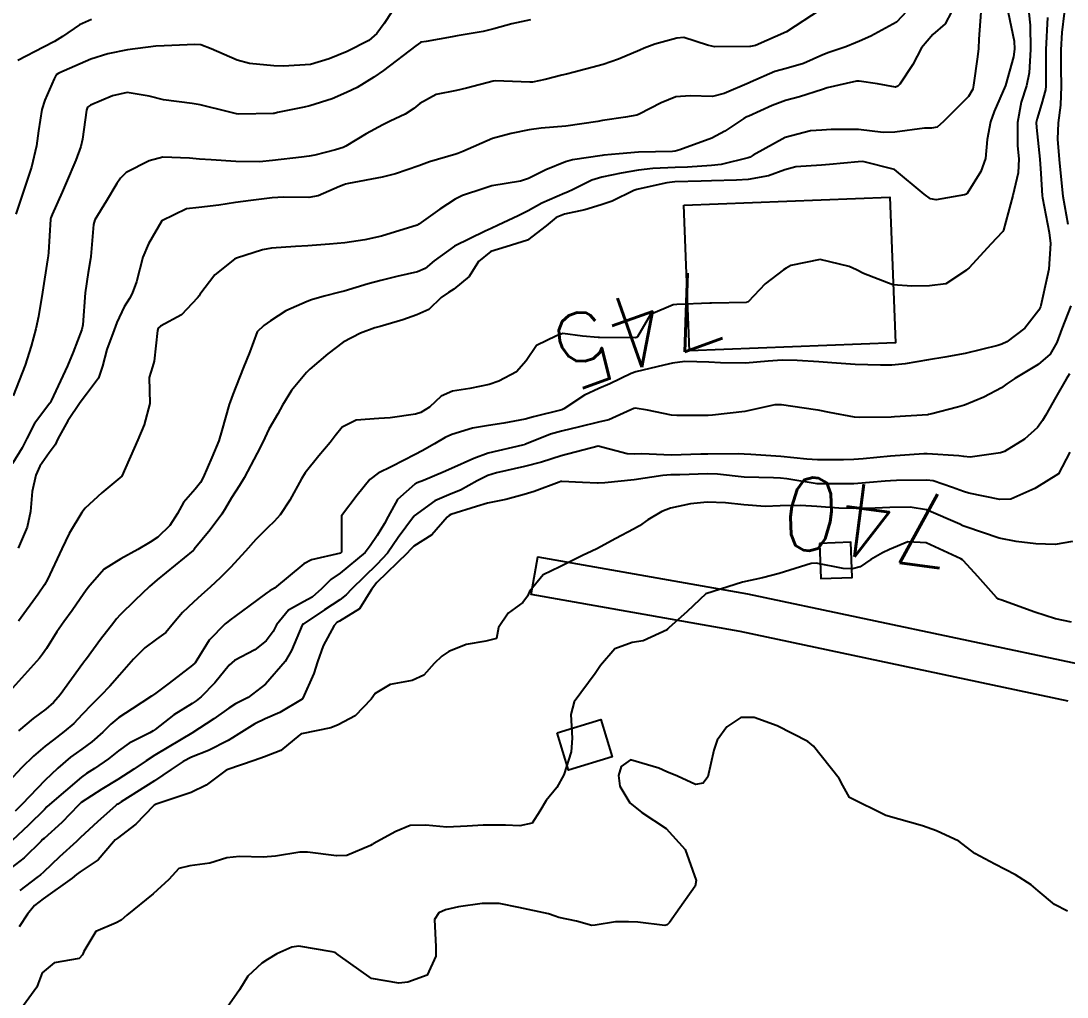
# Model space of a CAD drawing. Header units: metres. Extents: x 318500 to 325275, y 7408834 to 7428799.
# Drawn here: x 323096.4 to 323153.6, y 7421399.3 to 7421452.7 of the extents above; entities that cross this region are included whole.
import ezdxf
from ezdxf.enums import TextEntityAlignment as Align

# ---------------------------------------------------------------- set-up
doc = ezdxf.new("R2010")
doc.units = ezdxf.units.M
doc.header["$MEASUREMENT"] = 0
for name, color, linetype in [('Cotas', 45, 'Continuous'), ('Curvas de Nivel 1m', 11, 'Continuous'), ('Curvas de Nivel 5m', 15, 'Continuous'), ('Edificações', 30, 'Continuous'), ('Vias Primárias', 230, 'Continuous'), ('Vias Secundárias', 230, 'Continuous')]:
    doc.layers.add(name, color=color, linetype=linetype)
doc.styles.add('Style-STANDARD', font='STANDARD.shx')

msp = doc.modelspace()

# ---------------------------------------------------------------- linework, layer by layer
at = {"layer": 'Curvas de Nivel 1m', "flags": 128}
for points, elevation in [([(323148.862, 7421453.141), (323148.746, 7421451.653), (323148.725, 7421451.143), (323148.671, 7421450.695), (323148.467, 7421449.146), (323148.415, 7421448.928), (323148.191, 7421448.529), (323147.499, 7421447.838), (323146.821, 7421447.163), (323146.481, 7421446.852), (323146.166, 7421446.797), (323145.788, 7421446.798), (323144.164, 7421446.581), (323143.516, 7421446.563), (323142.165, 7421446.717), (323140.683, 7421446.726), (323140.164, 7421446.689), (323139.544, 7421446.639), (323138.16, 7421446.29), (323136.411, 7421445.306), (323136.244, 7421445.213), (323136.148, 7421445.177), (323134.657, 7421444.807), (323134.141, 7421444.747), (323132.827, 7421444.663), (323132.139, 7421444.638), (323130.921, 7421444.59), (323130.137, 7421444.496), (323129.193, 7421444.335), (323128.131, 7421444.112), (323127.597, 7421443.949), (323126.563, 7421443.433), (323126.265, 7421443.291), (323126.117, 7421443.239), (323124.862, 7421442.699), (323124.102, 7421442.27), (323123.566, 7421442), (323122.462, 7421441.484), (323122.088, 7421441.309), (323121.758, 7421441.166), (323120.078, 7421440.348), (323118.971, 7421439.531), (323118.479, 7421439.121), (323118.061, 7421438.938), (323116.927, 7421438.687), (323116.053, 7421438.464), (323115.359, 7421438.271), (323114.044, 7421437.882), (323113.823, 7421437.821), (323112.955, 7421437.611), (323112.256, 7421437.398), (323112.035, 7421437.316), (323110.868, 7421436.797), (323110.019, 7421436.255), (323109.665, 7421436.005), (323109.294, 7421435.661), (323108.89, 7421434.563), (323108.531, 7421433.672), (323107.965, 7421432.228), (323107.821, 7421431.822), (323107.769, 7421431.682), (323107.368, 7421430.256), (323107.206, 7421429.687), (323106.824, 7421428.788), (323106.341, 7421427.696), (323106.193, 7421427.41), (323105.9, 7421427.06), (323105.271, 7421426.327), (323104.932, 7421425.714), (323104.524, 7421425.066), (323103.86, 7421424.427), (323103.443, 7421424.15), (323102.779, 7421423.746), (323101.845, 7421423.24), (323100.934, 7421422.674), (323100.14, 7421421.777), (323100.007, 7421421.599), (323099.824, 7421421.347), (323099.177, 7421420.422), (323098.725, 7421419.796), (323098.347, 7421419.246), (323097.778, 7421418.348), (323097.562, 7421418.024), (323097.394, 7421417.816), (323095.752, 7421415.997)], 747), ([(323116.662, 7421453.145), (323116.234, 7421452.519), (323115.841, 7421451.96), (323115.396, 7421451.582), (323114.214, 7421450.982), (323113.235, 7421450.585), (323112.207, 7421450.277), (323110.738, 7421450.174), (323110.206, 7421450.201), (323108.869, 7421450.332), (323108.208, 7421450.513), (323106.771, 7421451.138), (323106.216, 7421451.341), (323105.883, 7421451.371), (323104.216, 7421451.291), (323103.746, 7421451.268), (323102.213, 7421451.08), (323101.125, 7421450.857), (323100.208, 7421450.569), (323098.45, 7421449.806), (323098.308, 7421449.699), (323098.195, 7421449.489), (323097.68, 7421448.315), (323097.524, 7421447.82), (323097.33, 7421446.645), (323097.228, 7421445.824), (323096.961, 7421444.66), (323096.689, 7421443.831), (323096.542, 7421443.405), (323096.094, 7421442.091)], 752), ([(323144.805, 7421453.192), (323144.244, 7421452.591), (323142.837, 7421451.822), (323142.233, 7421451.548), (323142.015, 7421451.45), (323141.482, 7421451.237), (323140.546, 7421450.926), (323140.223, 7421450.796), (323139.162, 7421450.32), (323138.212, 7421450.052), (323137.602, 7421449.897), (323136.274, 7421449.309), (323136.225, 7421449.284), (323136.199, 7421449.273), (323134.834, 7421448.68), (323134.188, 7421448.525), (323132.973, 7421448.563), (323132.187, 7421448.497), (323131.381, 7421448.169), (323130.173, 7421447.554), (323130.046, 7421447.508), (323129.427, 7421447.391), (323128.168, 7421447.203), (323127.912, 7421447.158), (323126.165, 7421446.898), (323124.818, 7421446.798), (323124.162, 7421446.703), (323123.188, 7421446.502), (323122.157, 7421446.222), (323120.531, 7421445.514), (323120.268, 7421445.399), (323120.148, 7421445.361), (323118.718, 7421444.95), (323118.132, 7421444.725), (323116.854, 7421444.286), (323116.125, 7421444.105), (323114.289, 7421443.765), (323114.121, 7421443.726), (323114.028, 7421443.694), (323113.793, 7421443.603), (323112.636, 7421443.091), (323112.111, 7421443.004), (323110.739, 7421443.012), (323110.11, 7421442.979), (323108.94, 7421442.835), (323108.106, 7421442.731), (323107.205, 7421442.587), (323106.101, 7421442.456), (323105.435, 7421442.375), (323104.09, 7421441.73), (323103.352, 7421440.46), (323103.047, 7421439.745), (323102.691, 7421438.395), (323102.457, 7421437.754), (323102.307, 7421437.485), (323102.029, 7421437.029), (323101.619, 7421436.161), (323101.474, 7421435.765), (323101.082, 7421434.681), (323100.842, 7421433.771), (323100.628, 7421433.119), (323099.965, 7421432.239), (323099.611, 7421431.785), (323098.943, 7421430.797), (323098.404, 7421429.803), (323098.249, 7421429.481), (323097.918, 7421429.039), (323097.415, 7421428.31), (323097.189, 7421427.821), (323096.996, 7421426.929), (323096.908, 7421425.825), (323096.721, 7421424.973), (323096.233, 7421423.834)], 749), ([(323150.361, 7421453.118), (323150.675, 7421451.554), (323150.707, 7421451.113), (323150.654, 7421450.683), (323150.2, 7421449.12), (323149.597, 7421447.71), (323149.383, 7421447.132), (323149.201, 7421446.175), (323149.118, 7421445.135), (323148.853, 7421444.426), (323148.121, 7421443.214), (323148.085, 7421443.186), (323147.967, 7421443.152), (323146.418, 7421442.865), (323146.116, 7421442.921), (323145.769, 7421443.175), (323144.14, 7421444.539), (323142.406, 7421444.967), (323142.146, 7421444.95), (323140.587, 7421444.801), (323140.143, 7421444.771), (323138.737, 7421444.675), (323138.138, 7421444.511), (323137.243, 7421444.184), (323136.13, 7421443.99), (323135.496, 7421443.943), (323134.129, 7421443.916), (323133.566, 7421443.901), (323132.127, 7421443.852), (323131.684, 7421443.808), (323130.121, 7421443.458), (323130.061, 7421443.441), (323129.896, 7421443.383), (323128.704, 7421442.808), (323128.108, 7421442.594), (323127.204, 7421442.323), (323126.1, 7421442.089), (323125.633, 7421441.908), (323125.087, 7421441.45), (323124.082, 7421440.669), (323122.908, 7421440.307), (323122.076, 7421440.045), (323121.394, 7421439.5), (323120.88, 7421438.686), (323120.047, 7421437.98), (323119.753, 7421437.814), (323119.36, 7421437.527), (323118.687, 7421436.877), (323118.026, 7421436.58), (323117.254, 7421436.319), (323116.016, 7421435.95), (323115.723, 7421435.866), (323114.945, 7421435.586), (323114.005, 7421435.097), (323113.157, 7421434.449), (323112.176, 7421433.618), (323112.083, 7421433.525), (323111.987, 7421433.427), (323111.163, 7421432.442), (323110.686, 7421431.639), (323110.428, 7421431.168), (323109.94, 7421430.33), (323109.719, 7421429.867), (323109.623, 7421429.655), (323109.286, 7421429.022), (323108.579, 7421427.67), (323108.324, 7421427.253), (323107.893, 7421426.578), (323107.563, 7421426.005), (323107.363, 7421425.685), (323106.731, 7421424.828), (323105.851, 7421423.766), (323105.823, 7421423.728), (323105.792, 7421423.701), (323103.834, 7421422.087), (323103.412, 7421421.736), (323102.597, 7421420.97), (323101.806, 7421420.176), (323101.61, 7421419.955), (323101.452, 7421419.763), (323100.724, 7421418.833), (323099.966, 7421417.778), (323099.88, 7421417.667), (323099.767, 7421417.518), (323098.525, 7421415.798), (323098.163, 7421415.384), (323097.738, 7421415.028), (323097.046, 7421414.505), (323096.241, 7421413.832)], 746), ([(323147.251, 7421453.16), (323146.902, 7421452.505), (323146.237, 7421451.908), (323145.607, 7421451.179), (323145.137, 7421450.265), (323144.427, 7421449.197), (323144.315, 7421449.081), (323144.198, 7421449.039), (323143.219, 7421449.215), (323142.202, 7421449.367), (323142.07, 7421449.363), (323141.499, 7421449.237), (323140.453, 7421448.991), (323140.195, 7421448.911), (323138.944, 7421448.513), (323138.185, 7421448.296), (323137.45, 7421448.022), (323136.172, 7421447.455), (323136.071, 7421447.411), (323135.902, 7421447.313), (323134.862, 7421446.624), (323134.159, 7421446.24), (323132.395, 7421445.599), (323132.152, 7421445.527), (323132.003, 7421445.51), (323130.151, 7421445.477), (323129.091, 7421445.396), (323128.249, 7421445.308), (323128.148, 7421445.299), (323126.526, 7421445.052), (323126.143, 7421444.954), (323125.073, 7421444.514), (323124.129, 7421444.041), (323123.7, 7421443.893), (323122.122, 7421443.632), (323122.009, 7421443.604), (323121.68, 7421443.497), (323120.52, 7421443.108), (323120.111, 7421442.907), (323119.276, 7421442.355), (323118.13, 7421441.54), (323118.09, 7421441.515), (323118.045, 7421441.496), (323116.083, 7421440.889), (323115.178, 7421440.68), (323114.079, 7421440.526), (323113.245, 7421440.441), (323112.071, 7421440.358), (323111.384, 7421440.317), (323110.069, 7421440.229), (323109.582, 7421440.142), (323108.173, 7421439.678), (323108.059, 7421439.624), (323106.973, 7421438.769), (323106.168, 7421437.699), (323106.116, 7421437.622), (323106.037, 7421437.507), (323105.155, 7421436.581), (323104.014, 7421435.966), (323103.888, 7421435.856), (323103.844, 7421435.732), (323103.666, 7421434.053), (323103.571, 7421433.736), (323103.386, 7421433.151), (323103.428, 7421431.738), (323103.117, 7421430.568), (323102.768, 7421429.747), (323101.9, 7421427.76), (323100.802, 7421426.86), (323099.882, 7421426.019), (323099.705, 7421425.783), (323099.023, 7421424.633), (323098.619, 7421423.798), (323097.833, 7421422.111), (323097.66, 7421421.813), (323097.317, 7421421.312), (323096.249, 7421419.833)], 748), ([(323153.409, 7421453.078), (323153.294, 7421452.025), (323153.237, 7421451.08), (323153.242, 7421450.053), (323153.259, 7421449.079), (323153.222, 7421448.042), (323153.094, 7421447.081), (323153.06, 7421446.182), (323153.15, 7421445.08), (323153.244, 7421443.968), (323153.344, 7421443.078), (323153.624, 7421441.548)], 743), ([(323124.239, 7421452.723), (323123.219, 7421452.492), (323122.231, 7421452.225), (323121.647, 7421452.081), (323120.225, 7421451.835), (323119.953, 7421451.793), (323118.526, 7421451.537), (323118.265, 7421451.494), (323118.219, 7421451.475), (323117.961, 7421451.287), (323116.204, 7421449.945), (323115.67, 7421449.578), (323114.76, 7421449.023), (323114.187, 7421448.739), (323113.388, 7421448.402), (323112.176, 7421448.007), (323111.865, 7421447.934), (323110.407, 7421447.646), (323110.216, 7421447.602), (323110.169, 7421447.595), (323108.284, 7421447.562), (323108.168, 7421447.571), (323107.723, 7421447.684), (323106.176, 7421448.076), (323105.737, 7421448.146), (323104.179, 7421448.345), (323103.382, 7421448.542), (323102.185, 7421448.74), (323101.384, 7421448.566), (323100.174, 7421448.05), (323100.021, 7421447.933), (323099.957, 7421447.783), (323099.748, 7421446.184), (323099.661, 7421445.787), (323099.388, 7421445.047), (323098.856, 7421443.799), (323098.631, 7421443.283), (323098.094, 7421442.069), (323098.017, 7421441.885), (323098.003, 7421441.811), (323097.89, 7421439.985), (323097.87, 7421439.813), (323097.832, 7421439.588), (323097.555, 7421437.817), (323097.342, 7421436.498), (323097.195, 7421435.822), (323096.946, 7421434.876), (323096.609, 7421433.831), (323095.963, 7421432.155)], 751), ([(323152.498, 7421452.837), (323152.42, 7421451.088), (323152.416, 7421450.9), (323152.422, 7421449.088), (323152.402, 7421448.882), (323152.185, 7421448.102), (323151.939, 7421447.328), (323151.892, 7421447.094), (323151.895, 7421446.822), (323152.078, 7421445.091), (323152.138, 7421444.305), (323152.215, 7421443.089), (323152.231, 7421442.976), (323152.603, 7421441.085), (323152.675, 7421440.493), (323152.575, 7421439.085), (323152.49, 7421438.659), (323152.133, 7421437.089), (323152.113, 7421437.016), (323152.036, 7421436.831), (323151.259, 7421435.864), (323150.281, 7421435.116), (323150.009, 7421434.986), (323149.796, 7421434.911), (323148.003, 7421434.462), (323146.897, 7421434.265), (323146, 7421434.131), (323144.72, 7421433.912), (323143.996, 7421433.83), (323143.374, 7421433.828), (323141.997, 7421433.875), (323140.71, 7421433.952), (323139.998, 7421434.008), (323138.823, 7421434.093), (323137.998, 7421434.112), (323137.233, 7421434.052), (323135.996, 7421433.944), (323134.634, 7421433.958), (323133.997, 7421433.996), (323132.685, 7421434.037), (323131.996, 7421433.939), (323131.531, 7421433.829), (323129.991, 7421433.475), (323129.738, 7421433.384), (323128.579, 7421432.803), (323127.977, 7421432.555), (323127.195, 7421432.198), (323126.067, 7421431.438), (323125.997, 7421431.402), (323125.959, 7421431.392), (323124.408, 7421431), (323123.951, 7421430.885), (323122.773, 7421430.653), (323121.946, 7421430.536), (323121.061, 7421430.385), (323119.938, 7421430.046), (323119.581, 7421429.877), (323118.991, 7421429.529), (323118.31, 7421429.152), (323117.924, 7421428.952), (323116.654, 7421428.296), (323115.914, 7421427.924), (323115.448, 7421427.577), (323114.759, 7421426.726), (323113.912, 7421425.6), (323113.908, 7421425.571), (323113.902, 7421423.599), (323113.85, 7421423.551), (323112.265, 7421423.197), (323111.843, 7421422.967), (323110.251, 7421421.644), (323109.987, 7421421.489), (323109.826, 7421421.391), (323108.833, 7421420.646), (323107.803, 7421419.898), (323107.686, 7421419.797), (323107.549, 7421419.683), (323106.676, 7421418.801), (323105.997, 7421417.698), (323105.907, 7421417.561), (323105.767, 7421417.424), (323104.481, 7421416.443), (323103.752, 7421415.899), (323103.52, 7421415.733), (323102.454, 7421415.034), (323101.732, 7421414.561), (323101.29, 7421414.201), (323100.852, 7421413.769), (323100.251, 7421413.236), (323099.706, 7421412.84), (323099.095, 7421412.393), (323098.391, 7421411.799), (323097.683, 7421411.13), (323096.439, 7421409.828), (323096.058, 7421409.44)], 744), ([(323100.234, 7421452.728), (323099.572, 7421452.448), (323098.652, 7421451.804), (323098.217, 7421451.529), (323097.609, 7421451.214), (323096.207, 7421450.492)], 753), ([(323153.787, 7421437.073), (323153.283, 7421435.815), (323153.01, 7421435.08), (323152.654, 7421434.433), (323151.998, 7421433.864), (323150.714, 7421433.109), (323150.285, 7421432.816), (323149.982, 7421432.599), (323149.029, 7421432.08), (323147.968, 7421431.644), (323147.582, 7421431.53), (323146.177, 7421431.167), (323146, 7421431.129), (323145.959, 7421431.121), (323144.147, 7421431.008), (323143.957, 7421430.998), (323142.212, 7421430.962), (323141.956, 7421430.981), (323140.586, 7421431.241), (323139.962, 7421431.365), (323139.826, 7421431.388), (323137.966, 7421431.671), (323137.593, 7421431.657), (323135.96, 7421431.3), (323134.192, 7421431.091), (323133.956, 7421431.082), (323132.23, 7421431.082), (323131.956, 7421431.102), (323130.633, 7421431.373), (323129.961, 7421431.476), (323129.881, 7421431.462), (323129.726, 7421431.384), (323128.518, 7421430.835), (323127.95, 7421430.711), (323126.91, 7421430.461), (323125.942, 7421430.226), (323125.329, 7421430.056), (323123.93, 7421429.488), (323123.907, 7421429.484), (323123.802, 7421429.462), (323121.925, 7421429.015), (323121.144, 7421428.723), (323119.917, 7421428.173), (323119.466, 7421427.973), (323118.382, 7421427.535), (323118.044, 7421427.403), (323117.907, 7421427.332), (323116.963, 7421426.485), (323116.452, 7421425.561), (323116.265, 7421425.173), (323115.864, 7421424.522), (323115.478, 7421423.953), (323115.19, 7421423.58), (323113.839, 7421422.459), (323113.325, 7421422.116), (323112.813, 7421421.61), (323112.297, 7421421.141), (323111.819, 7421420.884), (323111.005, 7421420.439), (323110.352, 7421419.642), (323110.162, 7421419.277), (323109.787, 7421418.76), (323109.168, 7421418.27), (323108.06, 7421417.676), (323107.768, 7421417.432), (323106.975, 7421416.471), (323106.238, 7421415.695), (323105.967, 7421415.477), (323105.745, 7421415.336), (323104.745, 7421414.705), (323103.723, 7421413.916), (323103.617, 7421413.836), (323103.42, 7421413.734), (323102.303, 7421413.16), (323101.705, 7421412.741), (323101.161, 7421412.302), (323100.409, 7421411.773), (323099.969, 7421411.496), (323099.685, 7421411.297), (323097.943, 7421409.806), (323097.801, 7421409.675), (323097.666, 7421409.539), (323096.796, 7421408.68), (323095.895, 7421407.836)], 743), ([(323153.711, 7421433.354), (323153.528, 7421433.075), (323152.966, 7421432.089), (323152.397, 7421431.086), (323152.23, 7421430.813), (323151.95, 7421430.416), (323151.246, 7421429.794), (323150.154, 7421429.117), (323149.929, 7421429.039), (323148.269, 7421428.794), (323147.927, 7421428.831), (323147.661, 7421428.877), (323145.928, 7421428.99), (323145.747, 7421428.991), (323143.927, 7421428.858), (323142.421, 7421428.719), (323141.925, 7421428.683), (323141.359, 7421428.663), (323139.924, 7421428.649), (323139.351, 7421428.686), (323137.926, 7421428.832), (323136.284, 7421428.939), (323135.927, 7421428.962), (323135.598, 7421428.976), (323133.926, 7421428.971), (323133.547, 7421428.957), (323131.926, 7421428.914), (323130.32, 7421428.982), (323129.926, 7421428.97), (323129.523, 7421428.983), (323127.93, 7421429.41), (323125.924, 7421428.881), (323124.836, 7421428.536), (323123.918, 7421428.297), (323122.379, 7421427.947), (323121.913, 7421427.8), (323121.319, 7421427.499), (323120.418, 7421426.997), (323119.899, 7421426.8), (323118.999, 7421426.423), (323117.881, 7421425.595), (323117.853, 7421425.567), (323117.833, 7421425.541), (323116.998, 7421424.418), (323116.423, 7421423.561), (323115.844, 7421422.924), (323114.459, 7421421.591), (323114.154, 7421421.266), (323113.821, 7421421.007), (323112.967, 7421420.454), (323111.801, 7421419.662), (323111.778, 7421419.643), (323111.758, 7421419.621), (323111.175, 7421418.233), (323110.82, 7421417.634), (323109.757, 7421416.381), (323108.804, 7421415.664), (323108.111, 7421415.307), (323107.741, 7421415.084), (323106.92, 7421414.5), (323105.72, 7421413.716), (323104.461, 7421412.966), (323103.702, 7421412.501), (323103.23, 7421412.204), (323102.554, 7421411.747), (323101.684, 7421411.178), (323100.804, 7421410.643), (323099.671, 7421409.914), (323099.519, 7421409.782), (323098.623, 7421408.828), (323097.642, 7421407.959), (323097.563, 7421407.889), (323097.49, 7421407.812), (323096.563, 7421406.889), (323095.615, 7421406.157)], 742), ([(323153.731, 7421429.072), (323153.099, 7421427.897), (323151.91, 7421427.138), (323151.807, 7421427.092), (323150.504, 7421426.507), (323149.9, 7421426.484), (323148.211, 7421426.831), (323147.907, 7421426.921), (323147.303, 7421427.149), (323146.253, 7421427.504), (323145.914, 7421427.549), (323144.245, 7421427.527), (323143.913, 7421427.513), (323143.634, 7421427.482), (323141.911, 7421427.347), (323140.003, 7421427.341), (323139.911, 7421427.347), (323138.254, 7421427.615), (323137.914, 7421427.656), (323137.528, 7421427.67), (323135.914, 7421427.712), (323134.463, 7421427.87), (323133.916, 7421427.897), (323132.403, 7421427.841), (323131.915, 7421427.834), (323131.471, 7421427.808), (323129.912, 7421427.554), (323128.304, 7421427.404), (323127.939, 7421427.38), (323127.91, 7421427.382), (323127.09, 7421427.422), (323125.945, 7421427.474), (323125.91, 7421427.468), (323125.888, 7421427.463), (323125.802, 7421427.441), (323124.433, 7421426.923), (323123.899, 7421426.755), (323122.885, 7421426.486), (323121.892, 7421426.292), (323121.277, 7421426.112), (323119.882, 7421425.659), (323119.785, 7421425.617), (323119.681, 7421425.522), (323118.845, 7421424.551), (323117.856, 7421423.936), (323117.655, 7421423.741), (323117.488, 7421423.545), (323115.834, 7421421.953), (323115.546, 7421421.574), (323114.889, 7421420.508), (323113.803, 7421419.833), (323113.649, 7421419.755), (323113.496, 7421419.603), (323112.907, 7421418.485), (323112.593, 7421417.612), (323112.398, 7421416.979), (323111.799, 7421415.62), (323111.778, 7421415.591), (323111.749, 7421415.571), (323110.529, 7421414.847), (323109.733, 7421414.489), (323109.163, 7421414.224), (323108.285, 7421413.672), (323107.946, 7421413.447), (323107.715, 7421413.316), (323106.627, 7421412.77), (323105.7, 7421412.391), (323105.243, 7421412.161), (323104.588, 7421411.717), (323103.684, 7421411.111), (323101.866, 7421409.951), (323101.671, 7421409.827), (323101.628, 7421409.803), (323101.574, 7421409.761), (323100.557, 7421408.871), (323099.643, 7421408.004), (323099.529, 7421407.894), (323099.413, 7421407.783), (323098.483, 7421406.941), (323097.615, 7421406.114), (323097.456, 7421405.969), (323097.253, 7421405.814), (323096.313, 7421405.113)], 741), ([(323153.811, 7421419.772), (323152.933, 7421419.954), (323151.818, 7421420.322), (323149.949, 7421420.998), (323149.829, 7421421.044), (323149.711, 7421421.121), (323148.688, 7421422.285), (323147.912, 7421423.139), (323147.851, 7421423.182), (323147.758, 7421423.234), (323145.864, 7421424.116), (323144.872, 7421424.178), (323143.858, 7421423.755), (323143.483, 7421423.576), (323142.837, 7421423.21), (323142.258, 7421422.804), (323141.845, 7421422.692), (323141.327, 7421422.71), (323139.848, 7421423.004), (323139.588, 7421422.994), (323137.842, 7421422.436), (323136.924, 7421422.204), (323135.837, 7421421.968), (323133.83, 7421421.33), (323132.8, 7421420.361), (323131.802, 7421419.466), (323131.754, 7421419.407), (323131.704, 7421419.361), (323130.399, 7421418.766), (323129.789, 7421418.67), (323128.854, 7421418.324), (323128.066, 7421417.406), (323127.766, 7421416.98), (323126.634, 7421415.427), (323126.441, 7421414.728), (323126.508, 7421413.428), (323126.455, 7421412.683), (323126.057, 7421411.434), (323125.683, 7421410.748), (323125.089, 7421410.032), (323124.755, 7421409.449), (323124.334, 7421408.78), (323123.658, 7421408.646), (323122.87, 7421408.683), (323121.658, 7421408.677), (323120.772, 7421408.618), (323119.656, 7421408.572), (323118.509, 7421408.679), (323117.657, 7421408.656), (323116.871, 7421408.332), (323115.641, 7421407.65), (323115.588, 7421407.624), (323115.489, 7421407.572), (323114.205, 7421407.018), (323113.631, 7421407.009), (323112.039, 7421407.211), (323111.634, 7421407.201), (323110.289, 7421406.981), (323109.629, 7421406.933), (323108.329, 7421406.97), (323107.628, 7421406.887), (323106.705, 7421406.608), (323105.621, 7421406.459), (323105.011, 7421406.318), (323104.469, 7421405.717), (323103.602, 7421404.923), (323102.17, 7421403.751), (323101.866, 7421403.476), (323101.584, 7421403.347), (323100.48, 7421402.868), (323099.819, 7421401.777), (323099.752, 7421401.582), (323099.554, 7421401.397), (323098.2, 7421401.15), (323097.542, 7421400.601), (323097.317, 7421400.028), (323097.239, 7421399.813), (323096.517, 7421398.823)], 739), ([(323153.599, 7421403.976), (323152.879, 7421404.347), (323152.003, 7421405.084), (323151.615, 7421405.415), (323150.758, 7421405.968), (323149.631, 7421406.549), (323148.535, 7421407.131), (323147.65, 7421407.811), (323146.444, 7421408.372), (323145.662, 7421408.639), (323143.67, 7421409.2), (323141.68, 7421410.189), (323141.311, 7421410.85), (323141.113, 7421411.229), (323139.716, 7421413.002), (323139.405, 7421413.255), (323137.733, 7421414.114), (323136.466, 7421414.566), (323135.739, 7421414.564), (323134.98, 7421414.063), (323134.443, 7421413.319), (323134.253, 7421412.781), (323133.926, 7421411.326), (323133.686, 7421410.976), (323133.255, 7421410.905), (323132.267, 7421411.351), (323131.694, 7421411.602), (323131.258, 7421411.803), (323129.703, 7421412.259), (323129.202, 7421411.883), (323129.056, 7421411.39), (323129.114, 7421410.818), (323129.675, 7421409.896), (323130.323, 7421409.373), (323131.657, 7421408.49), (323132.687, 7421407.344), (323133.3, 7421405.65), (323133.235, 7421405.336), (323132.412, 7421404.162), (323131.84, 7421403.356), (323131.715, 7421403.231), (323131.588, 7421403.202), (323130.114, 7421403.375), (323129.59, 7421403.399), (323128.881, 7421403.391), (323127.783, 7421403.212), (323127.587, 7421403.19), (323126.754, 7421403.423), (323125.79, 7421403.635), (323125.593, 7421403.695), (323125.214, 7421403.823), (323123.597, 7421404.175), (323122.52, 7421404.397), (323121.599, 7421404.396), (323120.301, 7421404.213), (323119.595, 7421404.046), (323119.224, 7421403.894), (323118.997, 7421403.526), (323119.062, 7421402.031), (323119.065, 7421401.525), (323118.589, 7421400.485), (323117.538, 7421400.089), (323117.037, 7421400.048), (323115.541, 7421400.304), (323113.724, 7421401.598), (323113.562, 7421401.71), (323113.402, 7421401.762), (323111.567, 7421402.056), (323111.188, 7421402.003), (323110.366, 7421401.638), (323109.86, 7421401.341), (323109.552, 7421401.137), (323108.775, 7421400.428), (323108.322, 7421399.668), (323107.519, 7421398.531)], 738)]:
    msp.add_lwpolyline(points, dxfattribs=dict(at, elevation=elevation))
at = {"layer": 'Curvas de Nivel 5m', "flags": 128}
for points, elevation in [([(323151.485, 7421453.101), (323151.561, 7421452.418), (323151.578, 7421451.1), (323151.499, 7421449.812), (323151.35, 7421449.103), (323151.073, 7421448.22), (323150.858, 7421447.11), (323150.865, 7421445.817), (323150.931, 7421445.108), (323150.902, 7421444.345), (323150.601, 7421443.113), (323150.091, 7421441.213), (323150.065, 7421441.146), (323150.043, 7421441.121), (323149.398, 7421440.445), (323148.224, 7421439.148), (323148.136, 7421439.082), (323148.068, 7421439.027), (323146.94, 7421438.278), (323146.055, 7421438.178), (323145.08, 7421438.16), (323144.055, 7421438.22), (323142.441, 7421438.848), (323142.067, 7421439.038), (323141.665, 7421439.234), (323140.074, 7421439.614), (323138.471, 7421439.274), (323138.212, 7421439.134), (323138.066, 7421439.042), (323137.065, 7421438.279), (323136.138, 7421437.299), (323136.07, 7421437.269), (323136.04, 7421437.267), (323134.143, 7421437.224), (323134.038, 7421437.225), (323132.248, 7421437.146), (323132.037, 7421437.127), (323130.798, 7421436.603), (323130.088, 7421435.379), (323130.04, 7421435.35), (323130.01, 7421435.341), (323129.953, 7421435.324), (323128.009, 7421435.337), (323127.935, 7421435.336), (323127.08, 7421435.424), (323126.012, 7421435.556), (323125.919, 7421435.534), (323125.654, 7421435.444), (323124.559, 7421434.9), (323123.996, 7421434.062), (323123.478, 7421433.468), (323122.515, 7421432.949), (323121.979, 7421432.776), (323120.917, 7421432.565), (323119.973, 7421432.417), (323119.349, 7421432.146), (323118.71, 7421431.533), (323118.249, 7421431.243), (323117.954, 7421431.151), (323116.562, 7421430.949), (323115.95, 7421430.908), (323114.709, 7421430.828), (323113.943, 7421430.443), (323113.562, 7421429.977), (323113.28, 7421429.607), (323112.658, 7421428.877), (323111.913, 7421427.936), (323111.716, 7421427.623), (323111.074, 7421426.45), (323110.543, 7421425.64), (323110.232, 7421425.287), (323109.87, 7421424.963), (323109.213, 7421424.306), (323108.662, 7421423.668), (323107.841, 7421422.774), (323107.292, 7421422.229), (323106.719, 7421421.691), (323106.252, 7421421.268), (323105.818, 7421420.879), (323105.212, 7421420.306), (323104.728, 7421419.716), (323104.294, 7421419.221), (323103.787, 7421418.857), (323103.144, 7421418.375), (323102.542, 7421417.748), (323101.761, 7421416.876), (323101.237, 7421416.284), (323100.756, 7421415.77), (323100.247, 7421415.27), (323099.734, 7421414.737), (323099.268, 7421414.245), (323098.746, 7421413.795), (323098.167, 7421413.35), (323097.708, 7421412.994), (323097.059, 7421412.46), (323096.428, 7421411.829), (323095.682, 7421411.024)], 745), ([(323140.07, 7421453.253), (323138.238, 7421452.058), (323136.537, 7421451.305), (323136.275, 7421451.263), (323136.229, 7421451.26), (323134.312, 7421451.246), (323134.229, 7421451.25), (323133.921, 7421451.335), (323132.624, 7421451.744), (323132.234, 7421451.716), (323131.044, 7421451.378), (323130.453, 7421451.161), (323130.225, 7421451.06), (323129.048, 7421450.567), (323128.213, 7421450.277), (323126.629, 7421449.856), (323126.203, 7421449.751), (323125.953, 7421449.692), (323125.043, 7421449.452), (323124.346, 7421449.31), (323124.198, 7421449.304), (323122.315, 7421449.371), (323122.198, 7421449.364), (323120.731, 7421448.972), (323120.19, 7421448.849), (323119.079, 7421448.638), (323118.179, 7421448.143), (323117.86, 7421447.859), (323117.387, 7421447.552), (323116.558, 7421447.171), (323116.161, 7421446.976), (323115.25, 7421446.487), (323114.143, 7421445.815), (323114.001, 7421445.743), (323113.58, 7421445.606), (323112.44, 7421445.314), (323112.136, 7421445.258), (323111.715, 7421445.205), (323110.134, 7421445.023), (323109.43, 7421444.958), (323108.133, 7421444.966), (323106.774, 7421445.054), (323106.134, 7421445.092), (323105.586, 7421445.159), (323104.135, 7421445.204), (323103.396, 7421445.004), (323102.126, 7421444.367), (323101.82, 7421444.066), (323101.626, 7421443.765), (323101.06, 7421442.816), (323100.42, 7421441.777), (323100.341, 7421441.523), (323100.203, 7421439.779), (323100.189, 7421439.648), (323100.051, 7421438.892), (323099.898, 7421437.782), (323099.758, 7421436.039), (323099.701, 7421435.785), (323099.233, 7421434.55), (323098.933, 7421433.796), (323098.034, 7421431.882), (323097.992, 7421431.81), (323097.979, 7421431.791), (323097.959, 7421431.763), (323097.127, 7421430.638), (323096.705, 7421429.828), (323096.445, 7421429.309), (323095.909, 7421428.46)], 750), ([(323153.867, 7421424.195), (323152.92, 7421424.018), (323151.865, 7421424.066), (323150.789, 7421424.183), (323149.869, 7421424.366), (323148.032, 7421424.984), (323147.879, 7421425.052), (323147.715, 7421425.142), (323145.891, 7421425.925), (323145.003, 7421426.074), (323143.893, 7421426.051), (323143.086, 7421426.014), (323141.892, 7421425.997), (323141.105, 7421426.019), (323139.893, 7421426.101), (323138.992, 7421426.165), (323137.893, 7421426.136), (323137.075, 7421426.106), (323135.893, 7421426.188), (323134.902, 7421426.308), (323133.895, 7421426.343), (323132.991, 7421426.246), (323131.89, 7421426.005), (323131.427, 7421425.824), (323130.652, 7421425.372), (323130.2, 7421425.052), (323129.872, 7421424.861), (323128.903, 7421424.356), (323127.856, 7421423.782), (323127.598, 7421423.67), (323127.09, 7421423.421), (323125.844, 7421422.809), (323124.926, 7421422.362), (323124.181, 7421421.456), (323124.078, 7421421.206), (323123.821, 7421420.857), (323123.009, 7421420.275), (323122.484, 7421419.48), (323122.382, 7421418.89), (323121.789, 7421418.743), (323120.73, 7421418.562), (323119.78, 7421418.171), (323119.387, 7421417.913), (323118.975, 7421417.528), (323118.414, 7421416.884), (323117.761, 7421416.597), (323116.564, 7421416.364), (323115.753, 7421415.878), (323115.522, 7421415.573), (323114.657, 7421414.666), (323113.729, 7421414.169), (323113.321, 7421414.009), (323111.721, 7421413.665), (323111.683, 7421413.658), (323111.629, 7421413.621), (323110.584, 7421412.76), (323109.702, 7421412.423), (323109.135, 7421412.222), (323107.691, 7421411.724), (323107.658, 7421411.713), (323107.591, 7421411.681), (323106.513, 7421410.86), (323105.678, 7421410.463), (323103.769, 7421409.826), (323103.67, 7421409.771), (323103.623, 7421409.731), (323102.663, 7421408.737), (323101.643, 7421407.956), (323101.533, 7421407.87), (323101.439, 7421407.762), (323100.609, 7421406.786), (323099.615, 7421406.124), (323099.415, 7421405.981), (323099.178, 7421405.786), (323097.598, 7421404.65), (323097.125, 7421404.284), (323096.738, 7421403.819), (323096.283, 7421403.12)], 740)]:
    msp.add_lwpolyline(points, dxfattribs=dict(at, elevation=elevation))
at = {"layer": 'Edificações'}
for points in [[(323132.622, 7421442.582), (323143.878, 7421443.023), (323144.191, 7421435.055), (323132.934, 7421434.613)], [(323140.041, 7421424.086), (323140.115, 7421422.162), (323141.831, 7421422.228), (323141.757, 7421424.152)], [(323125.692, 7421413.73), (323128.087, 7421414.456), (323128.706, 7421412.414), (323126.312, 7421411.688)]]:
    msp.add_lwpolyline(points, close=True, dxfattribs=at)
at = {"layer": 'Vias Primárias'}
for points in [[(323715.644, 7420145.548, 0), (323709.04, 7420132.939)], [(323831.088, 7420001.787, 0), (323833.844, 7420008.443, 0.220888)]]:
    msp.add_lwpolyline(points, format="xyb", dxfattribs=at)
at = {"layer": 'Vias Secundárias'}
msp.add_lwpolyline([(323153.641, 7421415.466), (323135.71, 7421419.274), (323124.28, 7421421.29), (323124.644, 7421423.358), (323136.111, 7421421.336), (323154.192, 7421417.495)], dxfattribs=at)

# ---------------------------------------------------------------- texts
at = {"layer": 'Cotas', "style": 'Style-STANDARD'}
for s, rotation, p in [('745', 199.6004, (323130.101, 7421435.771, 745)), ('740', 172.4687, (323142.673, 7421425.275, 740))]:
    msp.add_text(s, height=4, rotation=rotation, dxfattribs=at).set_placement(p, align=Align.MIDDLE_CENTER)

doc.saveas('drawing.dxf')
